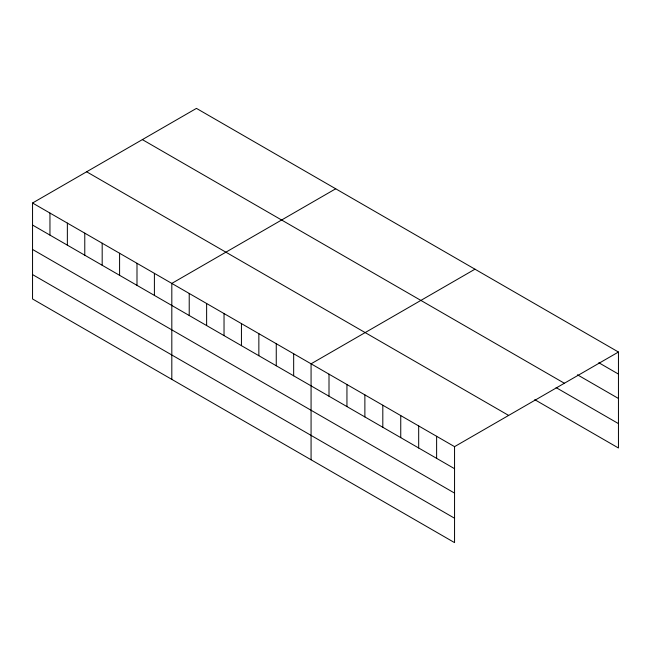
<?xml version="1.0" encoding="UTF-8"?>
<svg xmlns="http://www.w3.org/2000/svg" width="651" height="651" viewBox="0 0 651 651"><rect width="100%" height="100%" fill="white"/><g stroke="black" fill="none" stroke-linecap="round" stroke-linejoin="round"><path stroke-width="0.98" d="M32.55 203.006L454.553 446.651L454.553 542.617L32.55 298.972L32.55 203.006L196.447 108.383L618.45 352.028L618.45 447.994L534.756 399.673M335.704 188.782L171.815 283.405L171.815 379.378M474.97 269.188L311.072 363.811L311.072 459.777M454.553 446.651L618.45 352.028M598.806 362.737L618.45 374.081M577.453 374.805L618.45 398.469M142.357 139.607L564.368 383.252M556.1 387.605L618.45 423.606M86.632 171.783L508.643 415.419M32.55 225.059L454.553 468.704M32.55 249.455L454.553 493.1M32.55 274.584L454.553 518.229M436.618 436.292L436.618 458.353M418.683 425.941L418.683 447.994M400.747 415.582L400.747 437.643M382.812 405.231L382.812 427.284M364.877 394.872L364.877 416.933M346.942 384.521L346.942 406.574M329.007 374.162L329.007 396.223M293.666 353.762L293.666 375.814M276.26 343.712L276.26 365.764M258.854 333.662L258.854 355.715M241.44 323.612L241.44 345.665M224.034 313.562L224.034 335.615M206.627 303.504L206.627 325.565M189.221 293.455L189.221 315.515M154.401 273.355L154.401 295.416M136.995 263.305L136.995 285.366M119.589 253.255L119.589 275.316M102.183 243.205L102.183 265.266M84.776 233.156L84.776 255.216M67.362 223.106L67.362 245.158M49.956 213.056L49.956 235.109"/></g></svg>
